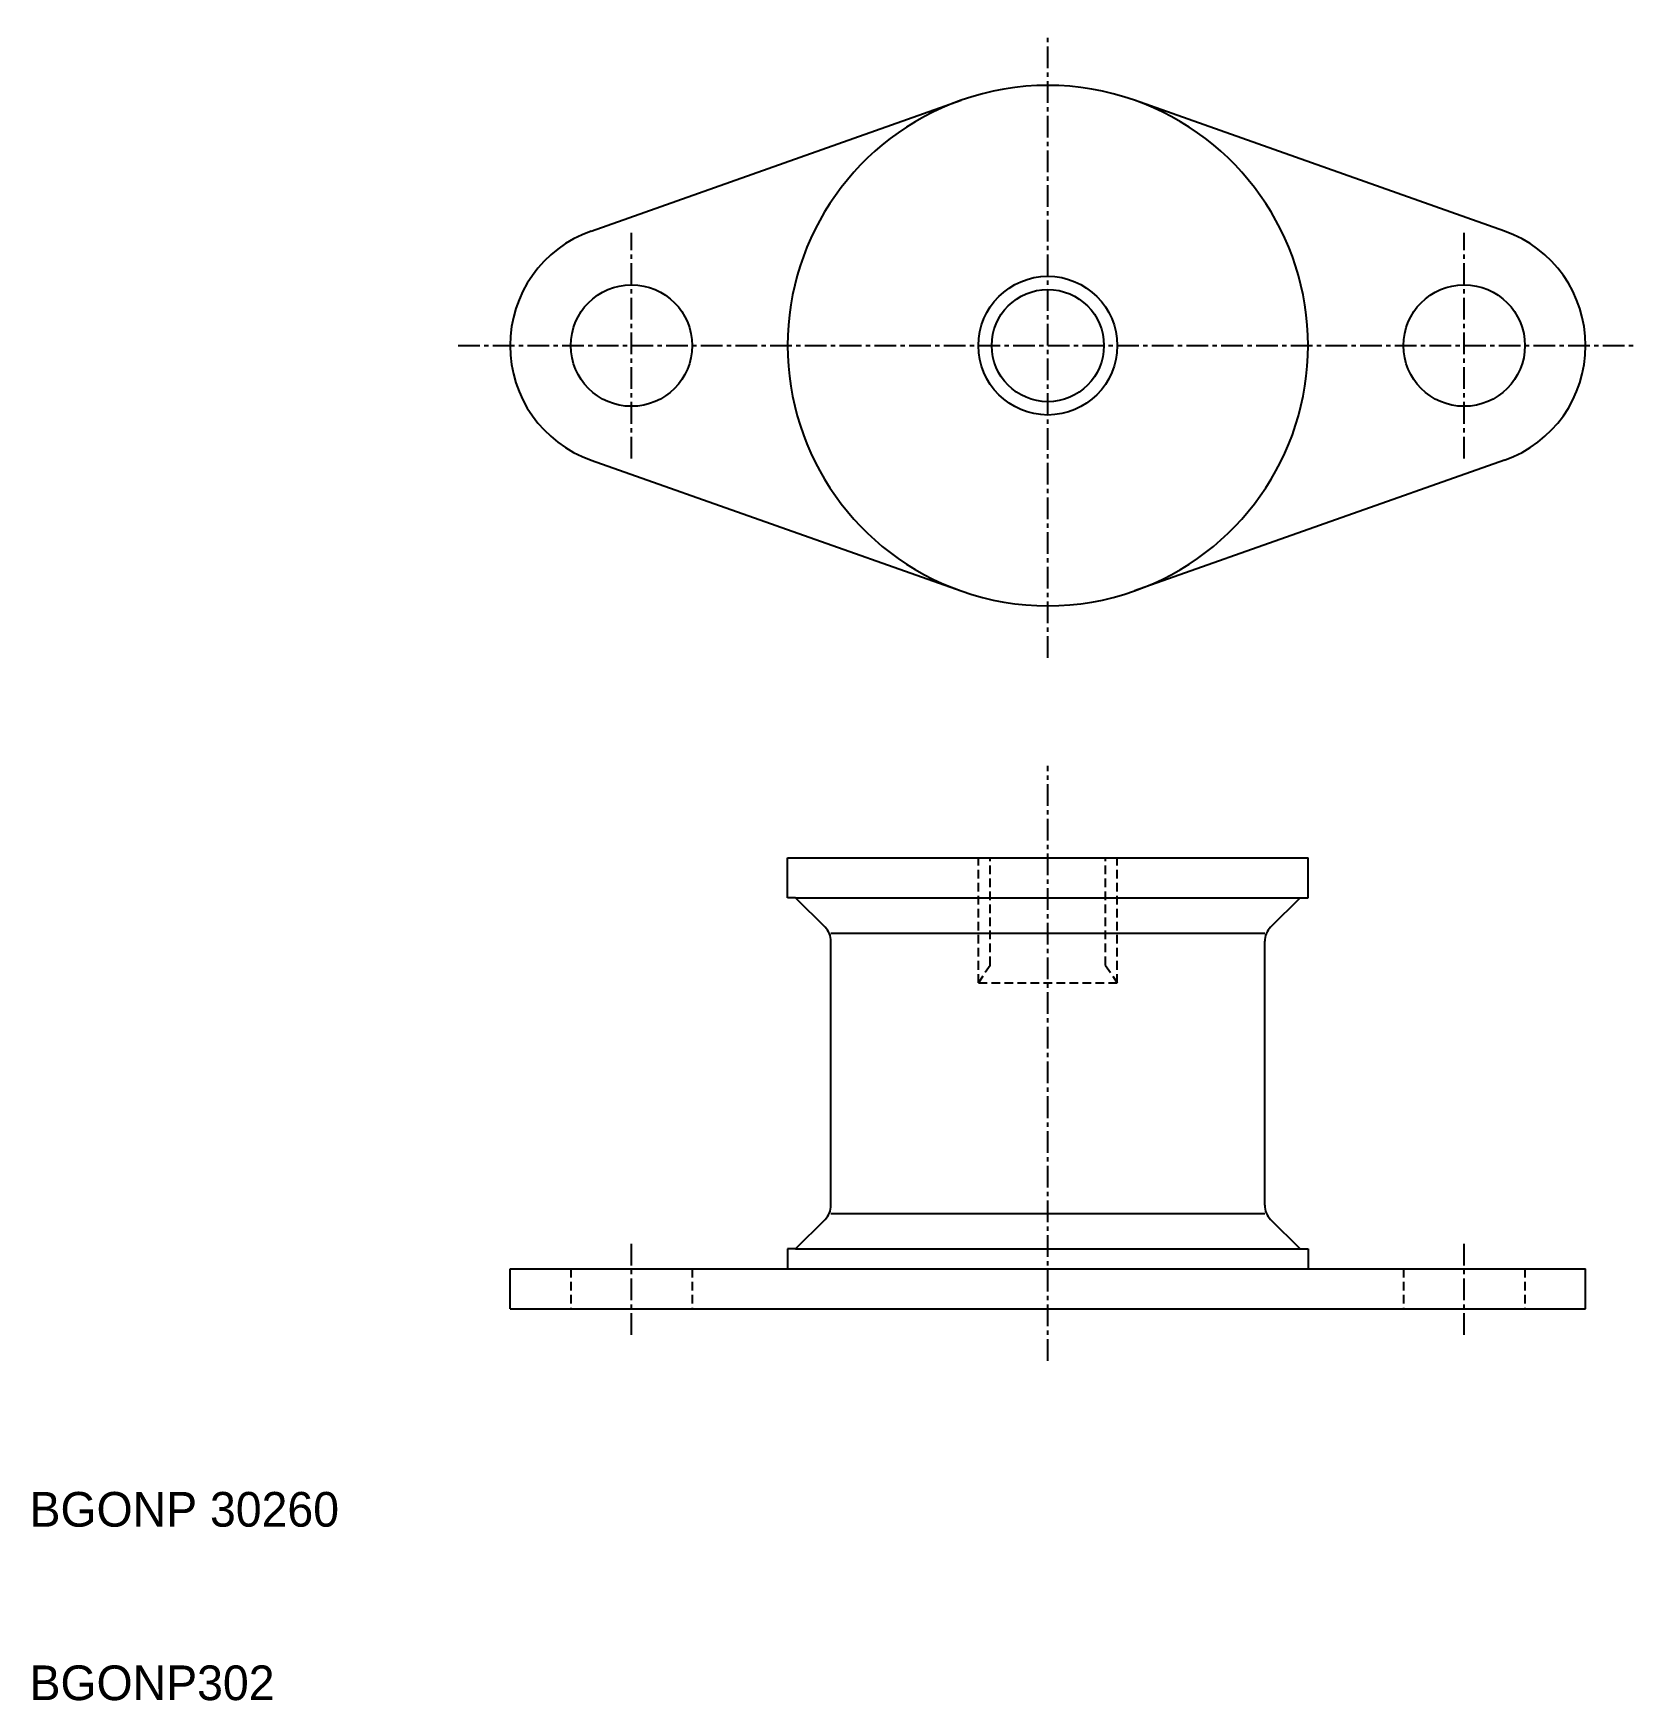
# Model space of a CAD drawing. Extents: x 10.2 to 102.7, y 10 to 106.1.
import ezdxf

# ---------------------------------------------------------------- set-up
doc = ezdxf.new("R2010")
doc.units = 0
doc.linetypes.add('CENTER', pattern=[2, 1.25, -0.25, 0.25, -0.25])
doc.linetypes.add('DASHED', pattern=[0.75, 0.5, -0.25])
doc.layers.get('0').update_dxf_attribs({"linetype": 'CONTINUOUS'})
doc.layers.add('CENTER', color=1, linetype='CENTER')

msp = doc.modelspace()

# ---------------------------------------------------------------- linework, layer by layer
at = {"color": 7, "linetype": 'CONTINUOUS'}
for p, q in [((42.365, 94.678), (63.699, 102.221)), ((95.032, 94.678), (73.699, 102.221)), ((42.365, 81.479), (63.699, 73.937)), ((95.032, 81.479), (73.699, 73.937)), ((53.699, 58.557), (83.699, 58.557)), ((53.699, 56.257), (53.699, 58.557)), ((83.699, 56.257), (83.699, 58.557)), ((54.159, 56.257), (53.699, 56.257)), ((54.159, 56.257), (83.239, 56.257)), ((54.159, 56.257), (55.862, 54.554)), ((83.239, 56.257), (81.535, 54.554)), ((83.239, 56.257), (83.699, 56.257)), ((56.199, 54.217), (81.199, 54.217)), ((56.199, 38.523), (56.199, 53.741)), ((81.199, 38.523), (81.199, 53.741)), ((54.159, 36.007), (55.862, 37.71)), ((56.199, 38.047), (81.199, 38.047)), ((83.239, 36.007), (81.535, 37.71)), ((54.159, 36.007), (53.699, 36.007)), ((53.699, 36.007), (53.699, 34.857)), ((54.159, 36.007), (83.239, 36.007)), ((83.239, 36.007), (83.699, 36.007)), ((83.699, 36.007), (83.699, 34.857)), ((37.699, 34.857), (53.699, 34.857)), ((37.699, 32.557), (37.699, 34.857)), ((53.699, 34.857), (83.699, 34.857)), ((83.699, 34.857), (99.699, 34.857)), ((99.699, 32.557), (99.699, 34.857)), ((37.699, 32.557), (99.699, 32.557))]:
    msp.add_line(p, q, dxfattribs=at)
at = {"color": 3, "linetype": 'DASHED'}
for p, q in [((64.699, 51.357), (64.699, 58.557)), ((65.375, 52.357), (65.375, 58.557)), ((72.022, 52.357), (72.022, 58.557)), ((72.699, 51.357), (72.699, 58.557)), ((65.375, 52.357), (64.699, 51.357)), ((72.022, 52.357), (72.699, 51.357)), ((64.699, 51.357), (72.699, 51.357)), ((41.199, 34.857), (41.199, 32.557)), ((48.199, 34.857), (48.199, 32.557)), ((89.199, 34.857), (89.199, 32.557)), ((96.199, 34.857), (96.199, 32.557))]:
    msp.add_line(p, q, dxfattribs=at)
at = {"color": 7, "linetype": 'CONTINUOUS'}
for centre, radius in [((44.699, 88.079), 3.5), ((68.699, 88.079), 3.233), ((92.699, 88.079), 3.5)]:
    msp.add_circle(centre, radius, dxfattribs=at)
at = {"color": 3, "linetype": 'CONTINUOUS'}
msp.add_circle((68.699, 88.079), 4, dxfattribs=at)
at = {"color": 7, "linetype": 'CONTINUOUS'}
for centre, radius, start, end in [((68.699, 88.079), 15, 70.52878, 109.47122), ((68.699, 88.079), 15, 109.47122, 250.52878), ((68.699, 88.079), 15, 289.47122, 70.52878), ((44.699, 88.079), 7, 109.47122, 250.52878), ((92.699, 88.079), 7, 289.47122, 70.52878), ((68.699, 88.079), 15, 250.52878, 289.47122), ((55.049, 53.741), 1.15, 0, 45), ((82.349, 53.741), 1.15, 135, 180), ((55.049, 38.523), 1.15, 315, 0), ((82.349, 38.523), 1.15, 180, 225)]:
    msp.add_arc(centre, radius, start, end, dxfattribs=at)
at = {"layer": 'CENTER', "color": 1, "linetype": 'CENTER'}
for p, q in [((68.699, 70.079), (68.699, 106.079)), ((44.699, 81.579), (44.699, 94.579)), ((92.699, 81.579), (92.699, 94.579)), ((34.699, 88.079), (102.699, 88.079)), ((68.699, 29.557), (68.699, 63.86)), ((44.699, 31.057), (44.699, 36.357)), ((92.699, 31.057), (92.699, 36.357))]:
    msp.add_line(p, q, dxfattribs=at)

# ---------------------------------------------------------------- texts
at = {"color": 7, "linetype": 'CONTINUOUS'}
for s, p in [('BGONP 30260', (10, 20)), ('BGONP302', (10, 10))]:
    msp.add_text(s, height=2, dxfattribs=at).set_placement(p)

doc.saveas('drawing.dxf')
